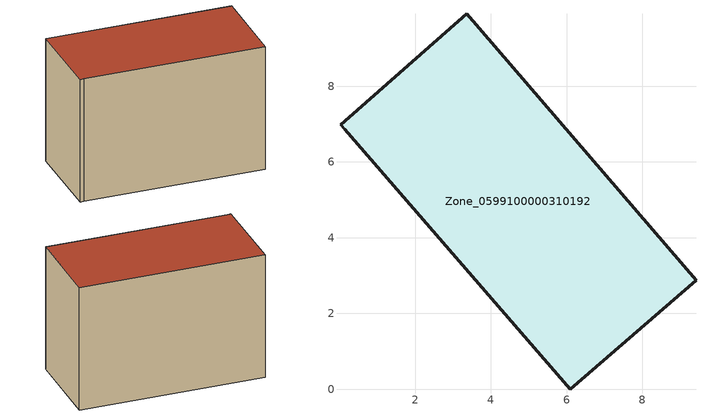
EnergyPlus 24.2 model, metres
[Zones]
Zone_0599100000310192
 floor ground (C_G): 0.14,6.86 0.03,6.98 3.36,9.91 9.41,2.88 6.1,0 z0
 wall outside (C_F): 9.41,2.88 3.36,9.91 0.03,6.98 0.14,6.86 6.1,0 9.41,2.88 z0:6.46
 roof outside (C_R): 0.03,6.98 0.14,6.86 6.1,0 9.41,2.88 3.36,9.91 z6.46
[BUILDING]
Pand.0599100000310192: North Axis=0; Terrain=City; Loads Convergence Tolerance Value=0.04; Temperature Convergence Tolerance Value=0.4; Solar Distribution=FullExterior; Maximum Number of Warmup Days=25; Minimum Number of Warmup Days=1
[Site:Location]
Rotterdam.The.Hague.AP_ZH_NLD Design_Conditions: Latitude=51.96; Longitude=4.45; Time Zone=1; Elevation=-4.5
[SITE:GROUNDTEMPERATURE:BUILDINGSURFACE]
18, 18, 18, 18, 18, 18, 18, 18, 18, 18, 18, 18
[MATERIAL] Thermal Absorptance=0.9; Solar Absorptance=0.7; Visible Absorptance=0.7
Name | Roughness | Thickness | Conductivity | Density | Specific Heat
G.TI.1946 | MediumSmooth | 0.15 | 1 | 540 | 1210
F.TI.1946 | Rough | 0.3 | 0.857143 | 1920 | 840
R.TI.1946 | MediumRough | 0.2 | 0.1 | 1500 | 1000
[CONSTRUCTION]
C_G: G.TI.1946
C_F: F.TI.1946
C_R: R.TI.1946
[ZONE]
Zone_0599100000310192: Type=1; Multiplier=1; Ceiling Height=Autocalculate; Volume=Autocalculate; Floor Area=autocalculate; Part of Total Floor Area=Yes
[ZONEINFILTRATION:DESIGNFLOWRATE]
Infil_Zone_0599100000310192: Zone or ZoneList or Space or SpaceList=Zone_0599100000310192; Schedule=AlwaysOn; Design Flow Rate Calculation Method=Flow/Area; Flow Rate per Floor Area=0.003; Constant Term Coefficient=1; Temperature Term Coefficient=0; Velocity Term Coefficient=0; Velocity Squared Term Coefficient=0
[HVACTEMPLATE:ZONE:IDEALLOADSAIRSYSTEM]
Zone_0599100000310192: Maximum Heating Supply Air Temperature=50; Minimum Cooling Supply Air Temperature=13; Maximum Heating Supply Air Humidity Ratio=0.0156; Minimum Cooling Supply Air Humidity Ratio=0.0077; Heating Limit=NoLimit; Cooling Limit=NoLimit; Dehumidification Control Type=ConstantSensibleHeatRatio; Cooling Sensible Heat Ratio=0.7; Dehumidification Setpoint=60; Humidification Control Type=None; Humidification Setpoint=30; Outdoor Air Method=None; Outdoor Air Flow Rate per Person=0.00944; Outdoor Air Flow Rate per Zone Floor Area=0; Outdoor Air Flow Rate per Zone=0; Demand Controlled Ventilation Type=None; Outdoor Air Economizer Type=NoEconomizer; Heat Recovery Type=None; Sensible Heat Recovery Effectiveness=0.7; Latent Heat Recovery Effectiveness=0.65
[ZONECONTROL:THERMOSTAT]
ThermostatControl_Zone_0599100000310192: Zone or ZoneList=Zone_0599100000310192; Control Type Schedule=DualSetpointControlType; Control 1=Thermostat_Zone_0599100000310192; Temperature Difference Between Cutout And Setpoint=0
[THERMOSTATSETPOINT:DUALSETPOINT]
Thermostat_Zone_0599100000310192: Heating Setpoint Temperature Schedule=HeatingSetpoint_Zone_0599100000310192; Cooling Setpoint Temperature Schedule=CoolingSetpoint_Zone_0599100000310192
[SCHEDULE:COMPACT]
HeatingSetpoint_Zone_0599100000310192: Through: 12/31, For: AllDays, Until: 24:00, 21
CoolingSetpoint_Zone_0599100000310192: Through: 12/31, For: AllDays, Until: 24:00, 24
DualSetpointControlType: Through: 12/31, For: AllDays, Until: 24:00, 4
AlwaysOn: Through: 12/31, For: AllDays, Until: 24:00, 1
